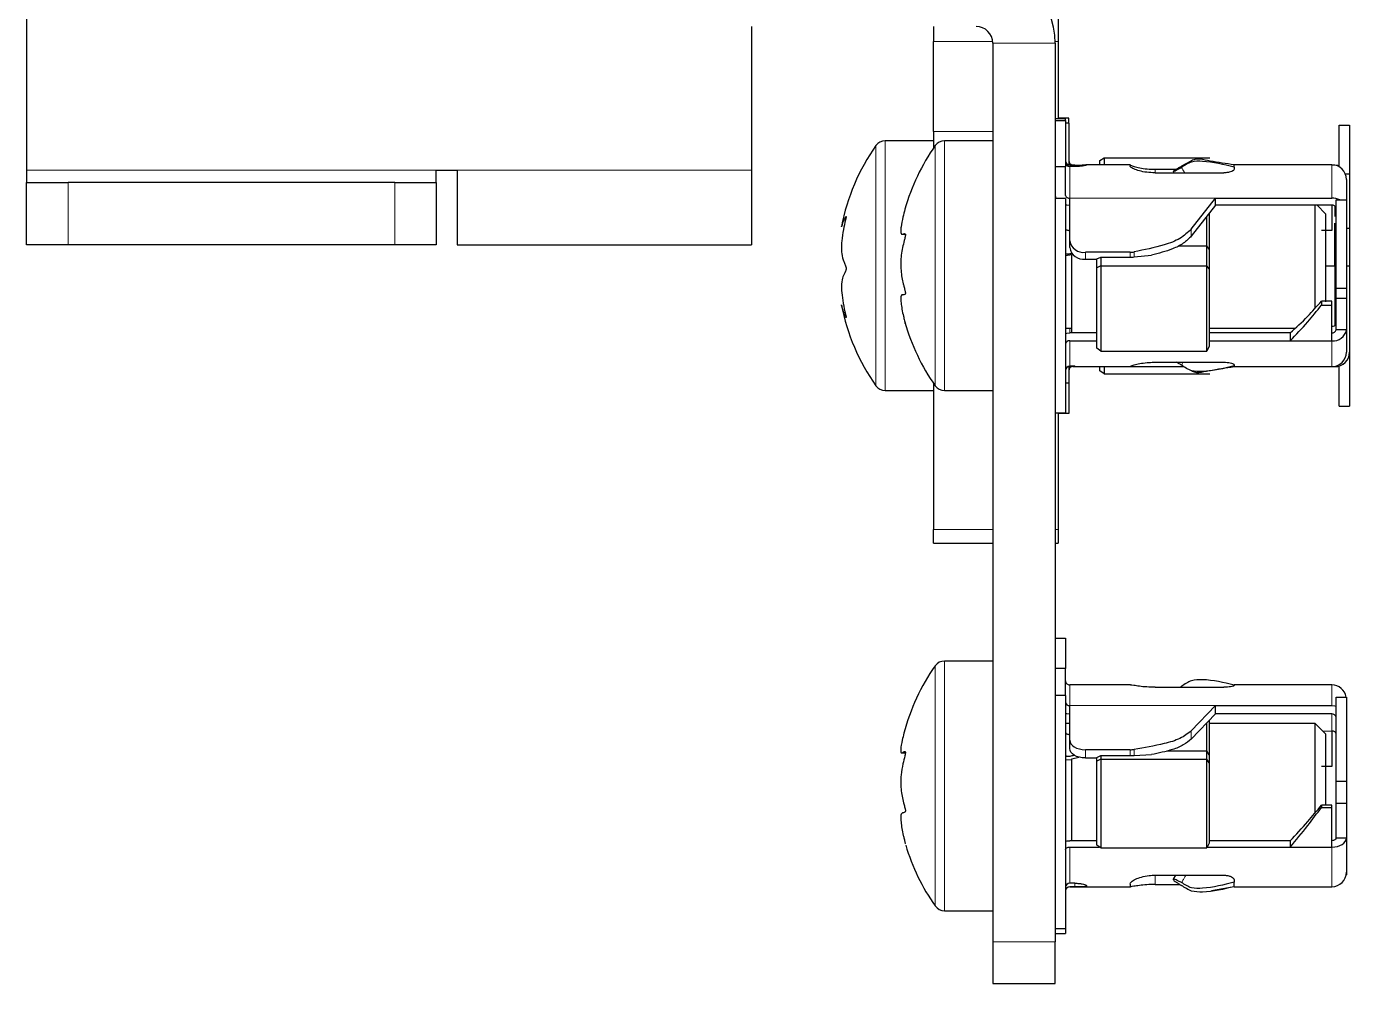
# Model space of a CAD drawing. Header units: millimetres. Extents: x -620 to 849, y 148 to 1992.
# Drawn here: x -71.3 to -7.7, y 148.4 to 194.4 of the extents above; entities that cross this region are included whole.
import ezdxf

# ---------------------------------------------------------------- set-up
doc = ezdxf.new("R2010")
doc.units = ezdxf.units.MM

msp = doc.modelspace()

# ---------------------------------------------------------------- linework, layer by layer
at = {"color": 7, "linetype": 'Continuous', "lineweight": 25}
for p, q in [((-71.341, 200.948), (-71.341, 187.548)), ((-21.741, 198.342), (-21.741, 193.724)), ((-36.491, 194.448), (-36.491, 187.548)), ((-27.741, 194.448), (-27.741, 193.724)), ((-27.741, 189.394), (-27.741, 193.724)), ((-24.891, 193.648), (-24.891, 150.448)), ((-21.891, 193.648), (-21.891, 150.448)), ((-21.741, 193.724), (-21.741, 190.026)), ((-21.891, 190.026), (-21.391, 190.026)), ((-21.891, 189.929), (-21.391, 189.929)), ((-21.241, 190.048), (-21.741, 190.048)), ((-21.391, 189.929), (-21.391, 190.026)), ((-21.391, 189.929), (-21.391, 187.7)), ((-21.241, 189.806), (-21.391, 189.806)), ((-21.241, 189.806), (-21.241, 190.048)), ((-21.241, 189.806), (-21.241, 187.789)), ((-8.241, 189.706), (-7.741, 189.706)), ((-8.241, 187.704), (-8.241, 189.706)), ((-7.741, 189.706), (-7.741, 187.364)), ((-27.741, 188.948), (-30.066, 188.948)), ((-27.741, 189.394), (-27.741, 188.599)), ((-24.891, 188.948), (-27.216, 188.948)), ((-21.391, 187.7), (-21.891, 187.7)), ((-21.391, 186.328), (-21.391, 187.7)), ((-20.941, 187.783), (-21.191, 187.783)), ((-20.941, 187.717), (-21.191, 187.717)), ((-21.041, 187.783), (-21.041, 187.798)), ((-21.041, 187.798), (-20.982, 187.798)), ((-18.291, 187.798), (-20.424, 187.798)), ((-20.391, 187.795), (-20.391, 187.786)), ((-19.741, 187.998), (-19.541, 188.141)), ((-19.741, 187.798), (-19.741, 187.998)), ((-19.541, 188.141), (-19.541, 187.798)), ((-19.541, 188.141), (-14.457, 188.141)), ((-18.291, 187.798), (-18.291, 187.743)), ((-15.363, 187.976), (-15.815, 187.727)), ((-8.591, 187.798), (-13.291, 187.798)), ((-13.291, 187.683), (-13.291, 187.798)), ((-13.291, 187.683), (-13.291, 187.584)), ((-8.591, 187.798), (-8.441, 187.798)), ((-71.341, 187.548), (-71.341, 186.948)), ((-51.641, 186.948), (-51.641, 187.548)), ((-51.641, 187.548), (-50.641, 187.548)), ((-50.641, 187.548), (-50.641, 183.948)), ((-36.491, 187.548), (-36.491, 183.948)), ((-17.091, 187.585), (-16.06, 187.585)), ((-17.091, 187.413), (-13.791, 187.413)), ((-16.218, 187.476), (-16.218, 187.478)), ((-16.218, 187.475), (-16.184, 187.413)), ((-7.944, 187.364), (-7.741, 187.364)), ((-7.891, 187.098), (-7.891, 186.115)), ((-7.741, 187.364), (-7.741, 184.754)), ((-71.341, 183.948), (-71.341, 186.948)), ((-71.341, 186.948), (-69.341, 186.948)), ((-53.641, 186.948), (-69.341, 186.948)), ((-53.641, 186.948), (-51.641, 186.948)), ((-51.641, 186.948), (-51.641, 183.948)), ((-21.391, 186.173), (-21.891, 186.173)), ((-21.391, 186.173), (-21.391, 175.87)), ((-21.191, 184.151), (-21.191, 186.194)), ((-15.346, 184.708), (-14.191, 186.194)), ((-14.191, 185.86), (-15.346, 184.374)), ((-14.191, 185.86), (-14.191, 186.194)), ((-14.191, 186.194), (-8.591, 186.194)), ((-8.591, 185.86), (-14.191, 185.86)), ((-9.391, 185.598), (-9.391, 185.86)), ((-8.891, 185.448), (-9.303, 185.86)), ((-8.391, 186.115), (-7.891, 186.115)), ((-8.391, 181.869), (-8.391, 186.115)), ((-7.891, 186.115), (-7.891, 181.869)), ((-14.607, 183.897), (-14.607, 185.325)), ((-14.491, 185.474), (-14.491, 183.742)), ((-9.391, 180.904), (-9.391, 185.598)), ((-8.891, 185.448), (-8.891, 185.156)), ((-8.891, 185.156), (-8.891, 181.218)), ((-29.241, 184.463), (-29.111, 184.463)), ((-8.591, 184.646), (-9.091, 184.646)), ((-7.891, 184.754), (-7.741, 184.754)), ((-7.741, 184.754), (-7.741, 182.948)), ((-69.341, 183.948), (-71.341, 183.948)), ((-53.641, 183.948), (-69.341, 183.948)), ((-51.641, 183.948), (-53.641, 183.948)), ((-50.641, 183.948), (-36.491, 183.948)), ((-21.191, 183.817), (-21.191, 184.151)), ((-15.982, 183.897), (-14.607, 183.897)), ((-14.607, 182.936), (-14.607, 183.897)), ((-14.491, 183.742), (-14.607, 183.897)), ((-21.391, 183.443), (-21.091, 183.48)), ((-21.091, 183.495), (-21.047, 183.507)), ((-21.091, 179.716), (-21.091, 183.495)), ((-18.29, 183.594), (-20.441, 183.594)), ((-20.441, 183.259), (-19.891, 183.259)), ((-19.891, 183.273), (-19.691, 183.362)), ((-19.891, 182.853), (-19.891, 183.273)), ((-19.691, 183.362), (-19.691, 182.936)), ((-19.691, 183.362), (-18.29, 183.362)), ((-18.095, 183.371), (-17.256, 183.457)), ((-14.491, 183.742), (-14.491, 182.792)), ((-19.691, 182.936), (-19.891, 182.853)), ((-19.891, 178.982), (-19.891, 182.853)), ((-19.691, 182.936), (-19.691, 178.846)), ((-19.691, 182.936), (-14.607, 182.936)), ((-14.607, 178.846), (-14.607, 182.936)), ((-14.491, 182.792), (-14.607, 182.936)), ((-14.491, 182.792), (-14.491, 179.082)), ((-8.891, 182.948), (-8.441, 182.948)), ((-8.441, 182.948), (-8.391, 182.948)), ((-7.891, 182.948), (-7.741, 182.948)), ((-7.741, 182.948), (-7.741, 178.798)), ((-8.391, 181.869), (-7.891, 181.869)), ((-8.391, 181.381), (-8.391, 181.869)), ((-8.391, 181.381), (-7.891, 181.381)), ((-8.391, 179.865), (-8.391, 181.381)), ((-7.891, 181.869), (-7.891, 181.381)), ((-7.891, 181.381), (-7.891, 179.865)), ((-9.091, 181.249), (-9.091, 181.054)), ((-8.591, 181.249), (-9.091, 181.249)), ((-9.091, 181.054), (-8.591, 181.054)), ((-8.591, 181.054), (-8.591, 181.249)), ((-21.391, 179.948), (-21.091, 179.948)), ((-19.891, 179.716), (-21.191, 179.716)), ((-14.491, 179.948), (-10.349, 179.948)), ((-10.591, 179.716), (-14.491, 179.716)), ((-10.591, 179.716), (-10.591, 179.345)), ((-7.891, 179.865), (-8.391, 179.865)), ((-7.891, 179.865), (-7.891, 178.798)), ((-21.191, 179.345), (-19.891, 179.345)), ((-19.691, 178.846), (-19.891, 178.982)), ((-19.691, 178.846), (-14.607, 178.846)), ((-14.491, 179.082), (-14.607, 178.846)), ((-14.491, 179.345), (-10.591, 179.345)), ((-10.591, 179.345), (-8.591, 179.345)), ((-7.741, 178.798), (-7.741, 176.19)), ((-21.241, 178.106), (-21.241, 177.315)), ((-20.941, 178.113), (-21.191, 178.113)), ((-21.041, 178.098), (-20.424, 178.098)), ((-20.424, 178.098), (-18.291, 178.098)), ((-19.741, 177.897), (-19.741, 178.098)), ((-19.541, 178.098), (-19.541, 177.755)), ((-18.291, 178.103), (-18.291, 178.098)), ((-18.291, 178.098), (-15.686, 178.098)), ((-17.091, 178.31), (-13.791, 178.31)), ((-13.291, 178.189), (-13.291, 178.129)), ((-13.291, 178.098), (-13.291, 178.129)), ((-13.291, 178.098), (-8.591, 178.098)), ((-8.591, 178.098), (-8.441, 178.098)), ((-8.241, 176.19), (-8.241, 178.127)), ((-19.541, 177.755), (-19.741, 177.897)), ((-19.541, 177.755), (-14.457, 177.755)), ((-30.066, 176.948), (-27.741, 176.948)), ((-27.741, 177.296), (-27.741, 170.278)), ((-27.216, 176.948), (-24.891, 176.948)), ((-21.391, 177.315), (-21.241, 177.315)), ((-21.241, 177.315), (-21.241, 175.848)), ((-8.241, 176.19), (-7.741, 176.19)), ((-21.891, 175.87), (-21.391, 175.87)), ((-21.741, 175.87), (-21.741, 170.278)), ((-21.241, 175.848), (-21.741, 175.848)), ((-27.741, 169.608), (-27.741, 170.278)), ((-21.741, 170.278), (-21.741, 169.608)), ((-27.741, 169.608), (-24.891, 169.608)), ((-21.891, 169.608), (-21.741, 169.608)), ((-21.891, 165.048), (-21.391, 165.048)), ((-21.391, 165.048), (-21.391, 163.597)), ((-24.891, 163.948), (-27.216, 163.948)), ((-21.391, 163.597), (-21.891, 163.597)), ((-21.391, 162.291), (-21.391, 163.597)), ((-21.391, 162.291), (-21.891, 162.291)), ((-21.391, 162.291), (-21.391, 151.097)), ((-20.897, 162.798), (-21.191, 162.798)), ((-18.271, 162.798), (-20.897, 162.798)), ((-17.091, 162.687), (-13.791, 162.687)), ((-8.591, 162.798), (-13.291, 162.798)), ((-13.291, 162.795), (-13.291, 162.798)), ((-13.291, 162.795), (-13.291, 162.768)), ((-8.391, 162.219), (-7.891, 162.219)), ((-8.391, 158.171), (-8.391, 162.219)), ((-7.891, 162.219), (-7.891, 158.171)), ((-21.191, 160.14), (-21.191, 161.806)), ((-15.346, 160.595), (-14.191, 161.806)), ((-14.191, 161.409), (-14.191, 161.806)), ((-14.191, 161.806), (-8.591, 161.806)), ((-21.191, 160.948), (-21.391, 160.948)), ((-14.191, 161.409), (-15.346, 160.197)), ((-14.607, 159.63), (-14.607, 160.973)), ((-14.491, 161.094), (-14.491, 159.446)), ((-9.391, 160.948), (-14.491, 160.948)), ((-8.591, 161.409), (-14.191, 161.409)), ((-8.891, 160.448), (-9.391, 160.948)), ((-9.391, 158.206), (-9.391, 160.948)), ((-8.891, 160.448), (-8.891, 158.163)), ((-21.191, 159.743), (-21.191, 160.14)), ((-18.29, 159.686), (-20.441, 159.686)), ((-29.268, 159.536), (-29.092, 159.536)), ((-21.391, 159.195), (-21.091, 159.214)), ((-21.091, 159.249), (-20.751, 159.331)), ((-21.091, 155.312), (-21.091, 159.249)), ((-20.441, 159.288), (-19.891, 159.288)), ((-19.891, 159.304), (-19.691, 159.41)), ((-19.891, 159.132), (-19.891, 159.304)), ((-19.691, 159.235), (-19.891, 159.132)), ((-19.891, 155.095), (-19.891, 159.132)), ((-19.691, 159.41), (-19.691, 159.235)), ((-19.691, 159.41), (-18.29, 159.41)), ((-19.691, 159.235), (-19.691, 154.97)), ((-19.691, 159.235), (-14.607, 159.235)), ((-18.095, 159.414), (-17.256, 159.449)), ((-16.519, 159.63), (-14.607, 159.63)), ((-14.607, 159.235), (-14.607, 159.63)), ((-14.491, 159.446), (-14.607, 159.63)), ((-14.607, 154.97), (-14.607, 159.235)), ((-14.491, 159.056), (-14.607, 159.235)), ((-14.491, 159.446), (-14.491, 159.056)), ((-14.491, 159.056), (-14.491, 155.187)), ((-8.591, 158.874), (-9.091, 158.874)), ((-9.391, 156.64), (-9.391, 158.206)), ((-8.891, 158.163), (-8.891, 157.009)), ((-8.391, 158.171), (-7.891, 158.171)), ((-8.391, 157.121), (-8.391, 158.171)), ((-7.891, 158.171), (-7.891, 157.121)), ((-8.391, 157.121), (-7.891, 157.121)), ((-8.391, 155.434), (-8.391, 157.121)), ((-7.891, 157.121), (-7.891, 155.434)), ((-9.091, 157.022), (-9.091, 156.916)), ((-8.591, 157.022), (-9.091, 157.022)), ((-9.091, 156.916), (-8.591, 156.916)), ((-8.591, 156.916), (-8.591, 157.022)), ((-19.891, 155.312), (-21.191, 155.312)), ((-14.491, 155.187), (-14.607, 154.97)), ((-10.591, 155.312), (-14.491, 155.312)), ((-10.591, 155.312), (-10.591, 155.01)), ((-7.891, 155.434), (-8.391, 155.434)), ((-7.891, 155.434), (-7.891, 153.798)), ((-21.191, 155.01), (-19.754, 155.01)), ((-19.691, 154.97), (-19.891, 155.095)), ((-19.691, 154.97), (-14.607, 154.97)), ((-14.586, 155.01), (-10.591, 155.01)), ((-10.591, 155.01), (-8.591, 155.01)), ((-17.091, 153.654), (-13.791, 153.654)), ((-16.218, 153.451), (-16.218, 153.456)), ((-16.109, 153.654), (-16.217, 153.46)), ((-13.291, 153.444), (-13.291, 153.315)), ((-13.291, 153.098), (-13.291, 153.315)), ((-7.902, 153.677), (-7.891, 153.677)), ((-7.891, 153.798), (-7.891, 153.677)), ((-20.941, 153.268), (-21.191, 153.268)), ((-21.191, 153.098), (-20.897, 153.098)), ((-20.941, 153.098), (-21.191, 153.098)), ((-20.897, 153.098), (-18.271, 153.098)), ((-20.391, 153.154), (-20.391, 153.131)), ((-18.291, 153.23), (-18.291, 153.101)), ((-17.091, 153.209), (-15.895, 153.209)), ((-14.383, 152.921), (-13.291, 153.109)), ((-13.291, 153.098), (-8.591, 153.098)), ((-27.216, 151.948), (-24.891, 151.948)), ((-21.891, 151.097), (-21.391, 151.097)), ((-21.891, 150.848), (-21.391, 150.848)), ((-21.391, 151.097), (-21.391, 150.848)), ((-24.891, 150.448), (-24.891, 148.448)), ((-21.891, 148.448), (-21.891, 150.448)), ((-24.891, 148.448), (-21.891, 148.448))]:
    msp.add_line(p, q, dxfattribs=at)
at = {"color": 8, "linetype": 'Continuous', "lineweight": 18}
for p, q in [((-27.741, 193.724), (-24.895, 193.724)), ((-24.891, 193.648), (-21.891, 193.648)), ((-21.892, 193.724), (-21.741, 193.724)), ((-30.066, 188.942), (-30.066, 188.948)), ((-30.066, 176.948), (-30.066, 188.942)), ((-24.891, 189.394), (-27.741, 189.394)), ((-27.216, 176.948), (-27.216, 188.948)), ((-30.507, 188.714), (-30.507, 188.719)), ((-30.507, 177.176), (-30.507, 188.714)), ((-27.657, 177.176), (-27.657, 188.719)), ((-21.191, 187.717), (-21.191, 186.194)), ((-20.941, 187.717), (-20.941, 187.783)), ((-8.591, 186.194), (-8.591, 187.798)), ((-71.341, 187.548), (-51.641, 187.548)), ((-50.641, 187.548), (-36.491, 187.548)), ((-17.091, 187.585), (-17.091, 187.413)), ((-69.341, 186.948), (-69.341, 183.948)), ((-53.641, 183.948), (-53.641, 186.948)), ((-21.191, 186.194), (-14.191, 186.194)), ((-8.441, 185.307), (-8.441, 185.814)), ((-15.346, 184.374), (-15.346, 184.708)), ((-20.441, 183.594), (-20.441, 183.259)), ((-18.29, 183.362), (-18.29, 183.594)), ((-18.095, 183.613), (-18.095, 183.371)), ((-8.441, 180.081), (-8.441, 182.948)), ((-8.591, 179.716), (-8.591, 180.036)), ((-21.191, 179.948), (-21.191, 179.716)), ((-21.191, 179.345), (-21.191, 178.113)), ((-8.591, 178.098), (-8.591, 179.345)), ((-21.041, 178.113), (-21.041, 178.098)), ((-8.441, 178.098), (-8.441, 178.114)), ((-27.741, 170.278), (-24.891, 170.278)), ((-21.891, 170.278), (-21.741, 170.278)), ((-27.657, 152.176), (-27.657, 163.719)), ((-27.216, 151.948), (-27.216, 163.948)), ((-21.191, 162.798), (-21.191, 161.806)), ((-15.815, 162.733), (-15.788, 162.687)), ((-8.591, 161.806), (-8.591, 162.798)), ((-21.191, 161.806), (-14.191, 161.806)), ((-8.591, 160.583), (-8.591, 161.409)), ((-15.346, 160.197), (-15.346, 160.595)), ((-8.591, 160.583), (-9.026, 160.583)), ((-20.441, 159.686), (-20.441, 159.288)), ((-18.29, 159.41), (-18.29, 159.686)), ((-18.095, 159.702), (-18.095, 159.414)), ((-21.191, 155.01), (-21.191, 153.268)), ((-8.591, 153.098), (-8.591, 155.01)), ((-17.091, 153.654), (-17.091, 153.209)), ((-20.941, 153.098), (-20.941, 153.268)), ((-21.891, 150.448), (-24.891, 150.448))]:
    msp.add_line(p, q, dxfattribs=at)
at = {"color": 7, "linetype": 'Continuous', "lineweight": 25, "flags": 128}
for points in [[(-8.441, 187.798), (-8.304, 187.784), (-8.241, 187.769)], [(-21.891, 186.328), (-21.878, 186.237), (-21.852, 186.173)], [(-21.391, 185.879), (-21.328, 185.869), (-21.191, 185.86)], [(-21.391, 179.694), (-21.328, 179.706), (-21.191, 179.716)], [(-8.591, 161.806), (-8.454, 161.796), (-8.391, 161.783)], [(-21.391, 161.432), (-21.328, 161.419), (-21.191, 161.409)], [(-8.391, 160.462), (-8.395, 160.486), (-8.406, 160.508), (-8.425, 160.529), (-8.45, 160.548), (-8.48, 160.563), (-8.515, 160.574), (-8.552, 160.581), (-8.591, 160.583)], [(-21.191, 160.14), (-21.177, 160.052), (-21.134, 159.967), (-21.065, 159.888), (-20.971, 159.819), (-20.858, 159.763), (-20.728, 159.721), (-20.587, 159.695), (-20.441, 159.686)], [(-20.441, 159.288), (-20.587, 159.297), (-20.728, 159.323), (-20.858, 159.365), (-20.971, 159.421), (-21.065, 159.49), (-21.134, 159.569), (-21.177, 159.654), (-21.191, 159.743)], [(-21.391, 155.295), (-21.328, 155.304), (-21.191, 155.312)], [(-8.591, 155.01), (-8.454, 155.018), (-8.323, 155.042), (-8.202, 155.081), (-8.096, 155.134), (-8.009, 155.198), (-7.944, 155.271), (-7.904, 155.351), (-7.891, 155.434)], [(-8.391, 155.434), (-8.395, 155.41), (-8.406, 155.387), (-8.425, 155.366), (-8.45, 155.348), (-8.48, 155.333), (-8.515, 155.322), (-8.552, 155.315), (-8.591, 155.312)], [(-21.391, 154.888), (-21.387, 154.912), (-21.376, 154.935), (-21.357, 154.956), (-21.332, 154.974), (-21.302, 154.989), (-21.268, 155), (-21.23, 155.007), (-21.191, 155.01)]]:
    msp.add_lwpolyline(points, dxfattribs=at)
at = {"color": 7, "linetype": 'Continuous', "lineweight": 25}
for centre, radius, start, end in [((-25.691, 193.648), 3.8, 360, 90), ((-25.691, 193.648), 0.8, 0, 90), ((-30.066, 188.408), 0.54, 90, 144.74847), ((-27.216, 188.408), 0.54, 90, 144.74847), ((-22.341, 182.948), 10, 144.74847, 169.13664), ((-19.491, 182.948), 10, 144.74847, 164.2164), ((-21.191, 187.982), 0.2, 180.08935, 270.08907), ((-21.193, 187.915), 0.198, 180.48602, 270.47792), ((-21.041, 187.998), 0.2, 180, 270), ((-8.591, 187.098), 0.7, 360, 90), ((-21.219, 186.369), 0.177, 193.44863, 278.95624), ((-8.584, 185.233), 0.962, 66.6447, 90.4317), ((-8.563, 185.684), 0.177, 13.44863, 98.95624), ((-20.525, 184.264), 0.676, 189.63694, 277.14426), ((-20.525, 183.93), 0.676, 189.63694, 277.14426), ((-18.289, 184.59), 0.996, 269.96573, 281.24283), ((-22.341, 182.948), 10, 190.82426, 215.25153), ((-19.491, 182.948), 10, 195.76708, 215.25153), ((-8.563, 180.211), 0.177, 261.04376, 346.55137), ((-8.569, 179.895), 0.18, 262.85574, 350.36306), ((-8.513, 179.97), 0.63, 262.85574, 350.36306), ((-21.213, 179.166), 0.18, 82.85574, 170.36306), ((-8.591, 178.798), 0.7, 270, 360), ((-8.441, 178.798), 0.7, 270, 0), ((-21.191, 177.913), 0.2, 89.91093, 179.91065), ((-21.041, 177.898), 0.2, 90, 180), ((-30.066, 177.488), 0.54, 215.25153, 270), ((-27.216, 177.488), 0.54, 215.25153, 270), ((-19.491, 157.948), 10, 144.74847, 165.35216), ((-27.216, 163.408), 0.54, 90, 144.74847), ((-21.191, 162.998), 0.2, 180.0002, 270.0002), ((-8.591, 162.098), 0.7, 9.94909, 90), ((-21.209, 161.989), 0.183, 187.23659, 275.7518), ((-8.573, 161.226), 0.183, 7.23659, 95.7518), ((-18.289, 160.9), 1.214, 269.96029, 279.18959), ((-19.491, 157.948), 10, 196.54426, 215.25153), ((-8.591, 153.798), 0.7, 270, 360), ((-21.194, 153.071), 0.197, 88.99664, 178.9602), ((-21.191, 152.898), 0.2, 89.9998, 179.9998), ((-27.216, 152.488), 0.54, 215.25153, 270)]:
    msp.add_arc(centre, radius, start, end, dxfattribs=at)
for centre, ratio in [((-18.29, 183.629), 0.356453), ((-18.29, 159.52), 0.14648)]:
    msp.add_ellipse(centre, major_axis=(0.75, 0), ratio=ratio, start_param=4.712389, end_param=4.975032, dxfattribs=at)
for points, knots in [([(-20.941, 187.783), (-20.879, 187.783), (-20.756, 187.784), (-20.591, 187.791), (-20.467, 187.797), (-20.401, 187.799), (-20.394, 187.796), (-20.391, 187.795)], [0, 0, 0, 0, 0.214393, 0.428789, 0.643061, 0.856854, 1, 1, 1, 1]), ([(-20.391, 187.786), (-20.397, 187.781), (-20.409, 187.771), (-20.503, 187.75), (-20.642, 187.73), (-20.797, 187.719), (-20.9, 187.717), (-20.941, 187.717)], [0, 0, 0, 0, 0.214305, 0.42865, 0.642279, 0.856223, 1, 1, 1, 1]), ([(-18.291, 187.792), (-18.279, 187.783), (-18.254, 187.763), (-18.054, 187.7), (-17.756, 187.635), (-17.418, 187.592), (-17.188, 187.587), (-17.091, 187.585)], [0, 0, 0, 0, 0.212833, 0.42585, 0.635542, 0.846587, 1, 1, 1, 1]), ([(-17.091, 187.413), (-17.226, 187.418), (-17.496, 187.429), (-17.855, 187.505), (-18.124, 187.602), (-18.27, 187.688), (-18.285, 187.727), (-18.291, 187.743)], [0, 0, 0, 0, 0.213238, 0.42649, 0.63916, 0.849598, 1, 1, 1, 1]), ([(-15.815, 187.727), (-15.864, 187.7), (-15.961, 187.645), (-16.086, 187.571), (-16.176, 187.514), (-16.214, 187.485), (-16.217, 187.48), (-16.218, 187.478)], [0, 0, 0, 0, 0.225867, 0.451734, 0.677598, 0.903479, 1, 1, 1, 1]), ([(-16.218, 187.476), (-16.213, 187.476), (-16.204, 187.475), (-16.128, 187.509), (-16.018, 187.565), (-15.905, 187.624), (-15.836, 187.662), (-15.815, 187.673)], [0, 0, 0, 0, 0.225883, 0.451767, 0.67765, 0.903524, 1, 1, 1, 1]), ([(-13.291, 187.683), (-13.79, 187.806), (-14.461, 187.971), (-15.355, 187.983), (-15.66, 187.777), (-15.815, 187.673)], [0, 0, 0, 0, 0.587693, 0.790818, 1, 1, 1, 1]), ([(-13.291, 187.798), (-13.678, 187.854), (-14.24, 187.937), (-14.848, 188.064), (-15.18, 188.082), (-15.321, 188.001), (-15.391, 187.961)], [0, 0, 0, 0, 0.53039, 0.769058, 0.884473, 1, 1, 1, 1]), ([(-13.291, 187.584), (-13.297, 187.567), (-13.307, 187.533), (-13.393, 187.481), (-13.52, 187.44), (-13.66, 187.416), (-13.754, 187.414), (-13.791, 187.413)], [0, 0, 0, 0, 0.2143729, 0.4287785, 0.6425919, 0.8566662, 1, 1, 1, 1]), ([(-8.591, 185.86), (-8.591, 185.704), (-8.591, 185.345), (-8.591, 184.899), (-8.591, 184.646)], [0, 0, 0, 0, 0.433451, 1, 1, 1, 1]), ([(-32.161, 184.83), (-32.162, 184.823), (-32.164, 184.804), (-32.102, 184.992), (-32.022, 185.194), (-31.964, 185.302), (-31.948, 185.321), (-31.942, 185.319), (-31.941, 185.308), (-31.942, 185.286), (-31.951, 185.235), (-31.996, 185.031), (-32.078, 184.664), (-32.147, 184.209), (-32.172, 183.804), (-32.147, 183.445), (-32.075, 183.206), (-31.994, 183.023), (-31.956, 182.923), (-31.944, 182.867), (-31.941, 182.838), (-31.941, 182.813), (-31.943, 182.785), (-31.954, 182.734), (-32.01, 182.598), (-32.102, 182.436), (-32.168, 182.152), (-32.164, 181.728), (-32.107, 181.26), (-32.029, 180.876), (-31.97, 180.617), (-31.949, 180.524), (-31.942, 180.475), (-31.941, 180.46), (-31.942, 180.452), (-31.95, 180.456), (-31.992, 180.534), (-32.073, 180.751), (-32.145, 180.992), (-32.158, 181.049), (-32.162, 181.067)], [0, 0, 0, 0, 0.031606, 0.08599, 0.146926, 0.162165, 0.169821, 0.172902, 0.176017, 0.178677, 0.182699, 0.194136, 0.245481, 0.30493, 0.341521, 0.378321, 0.450036, 0.485425, 0.500034, 0.504619, 0.507564, 0.510071, 0.512573, 0.517012, 0.53072, 0.594642, 0.659092, 0.697147, 0.750509, 0.809821, 0.823325, 0.836953, 0.840019, 0.842585, 0.845154, 0.849068, 0.859852, 0.907936, 0.969401, 1, 1, 1, 1]), ([(-29.113, 185.672), (-29.114, 185.667), (-29.145, 185.558), (-29.225, 185.24), (-29.294, 184.87), (-29.322, 184.587), (-29.297, 184.434), (-29.218, 184.471), (-29.135, 184.494), (-29.105, 184.486), (-29.094, 184.464), (-29.091, 184.444), (-29.091, 184.42), (-29.095, 184.384), (-29.113, 184.291), (-29.193, 183.985), (-29.279, 183.604), (-29.322, 183.094), (-29.303, 182.589), (-29.23, 182.225), (-29.158, 181.944), (-29.13, 181.84), (-29.111, 181.762), (-29.098, 181.705), (-29.092, 181.66), (-29.091, 181.643), (-29.091, 181.635)], [0, 0, 0, 0, 0.00365, 0.077461, 0.171814, 0.228586, 0.285766, 0.416114, 0.454923, 0.474397, 0.482246, 0.486516, 0.490821, 0.495681, 0.504404, 0.537695, 0.669138, 0.731239, 0.794134, 0.916194, 0.946326, 0.965487, 0.978097, 0.99078, 0.995843, 1, 1, 1, 1]), ([(-21.391, 184.712), (-21.39, 184.707), (-21.388, 184.697), (-21.371, 184.681), (-21.334, 184.663), (-21.264, 184.653), (-21.216, 184.645), (-21.191, 184.641)], [0, 0, 0, 0, 0.195302, 0.377541, 0.538909, 0.761383, 1, 1, 1, 1]), ([(-15.346, 184.708), (-15.515, 184.549), (-15.866, 184.217), (-16.848, 183.868), (-17.611, 183.712), (-18.095, 183.613)], [0, 0, 0, 0, 0.254027, 0.526591, 1, 1, 1, 1]), ([(-8.441, 182.948), (-8.441, 183.342), (-8.441, 184.047), (-8.441, 184.707), (-8.441, 184.997)], [0, 0, 0, 0, 0.559866, 1, 1, 1, 1]), ([(-15.346, 184.374), (-15.466, 184.251), (-15.71, 184.001), (-16.374, 183.685), (-16.914, 183.545), (-17.256, 183.457)], [0, 0, 0, 0, 0.261809, 0.533628, 1, 1, 1, 1]), ([(-21.391, 183.549), (-21.39, 183.544), (-21.388, 183.535), (-21.371, 183.524), (-21.333, 183.515), (-21.257, 183.522), (-21.175, 183.532), (-21.118, 183.547), (-21.088, 183.554)], [0, 0, 0, 0, 0.1468126, 0.2838054, 0.4051095, 0.587871, 0.7831577, 1, 1, 1, 1]), ([(-29.091, 181.635), (-29.091, 181.628), (-29.092, 181.61), (-29.101, 181.583), (-29.143, 181.546), (-29.224, 181.564), (-29.294, 181.536), (-29.322, 181.405), (-29.299, 181.078), (-29.223, 180.671), (-29.142, 180.34), (-29.11, 180.219), (-29.096, 180.169), (-29.091, 180.151), (-29.091, 180.148), (-29.093, 180.156), (-29.1, 180.18), (-29.109, 180.209), (-29.114, 180.227)], [0, 0, 0, 0, 0.008099, 0.019489, 0.051051, 0.192127, 0.359973, 0.466272, 0.57344, 0.807079, 0.883862, 0.922338, 0.941681, 0.950032, 0.95847, 0.965715, 0.978482, 1, 1, 1, 1]), ([(-10.591, 179.716), (-10.311, 179.972), (-9.811, 180.429), (-9.311, 180.999), (-9.091, 181.249)], [0, 0, 0, 0, 0.559868, 1, 1, 1, 1]), ([(-10.591, 179.345), (-10.311, 179.633), (-9.811, 180.149), (-9.311, 180.778), (-9.091, 181.054)], [0, 0, 0, 0, 0.559911, 1, 1, 1, 1]), ([(-8.591, 179.345), (-8.591, 179.633), (-8.591, 180.149), (-8.591, 180.778), (-8.591, 181.054)], [0, 0, 0, 0, 0.559866, 1, 1, 1, 1]), ([(-20.941, 178.113), (-20.879, 178.112), (-20.755, 178.111), (-20.592, 178.105), (-20.473, 178.099), (-20.438, 178.098), (-20.424, 178.098)], [0, 0, 0, 0, 0.268337, 0.536678, 0.804865, 1, 1, 1, 1]), ([(-18.291, 178.103), (-18.279, 178.113), (-18.254, 178.132), (-18.054, 178.196), (-17.756, 178.26), (-17.418, 178.303), (-17.188, 178.308), (-17.091, 178.31)], [0, 0, 0, 0, 0.212833, 0.42585, 0.635542, 0.846587, 1, 1, 1, 1]), ([(-15.815, 178.169), (-15.864, 178.196), (-15.955, 178.247), (-16.027, 178.29), (-16.06, 178.31)], [0, 0, 0, 0, 0.54387, 1, 1, 1, 1]), ([(-13.291, 178.129), (-13.79, 178.01), (-14.461, 177.849), (-15.355, 177.853), (-15.66, 178.063), (-15.815, 178.169)], [0, 0, 0, 0, 0.587693, 0.790818, 1, 1, 1, 1]), ([(-15.391, 177.934), (-15.331, 177.9), (-15.242, 177.848), (-15.096, 177.818), (-14.862, 177.827), (-14.261, 177.961), (-13.691, 178.041), (-13.291, 178.098)], [0, 0, 0, 0, 0.113251, 0.16898, 0.224646, 0.455828, 1, 1, 1, 1]), ([(-13.791, 178.31), (-13.735, 178.309), (-13.622, 178.305), (-13.473, 178.281), (-13.36, 178.248), (-13.3, 178.215), (-13.294, 178.196), (-13.291, 178.189)], [0, 0, 0, 0, 0.214445, 0.428893, 0.643239, 0.857188, 1, 1, 1, 1]), ([(-13.291, 162.795), (-13.79, 162.911), (-14.461, 163.067), (-15.355, 163.05), (-15.66, 162.84), (-15.815, 162.733)], [0, 0, 0, 0, 0.587693, 0.790818, 1, 1, 1, 1]), ([(-17.091, 162.687), (-17.226, 162.69), (-17.495, 162.695), (-17.855, 162.735), (-18.122, 162.776), (-18.253, 162.798), (-18.268, 162.796), (-18.271, 162.796)], [0, 0, 0, 0, 0.234814, 0.469643, 0.703831, 0.935562, 1, 1, 1, 1]), ([(-15.895, 162.687), (-15.889, 162.69), (-15.864, 162.706), (-15.836, 162.721), (-15.815, 162.733)], [0, 0, 0, 0, 0.235419, 1, 1, 1, 1]), ([(-13.291, 162.768), (-13.297, 162.761), (-13.307, 162.747), (-13.393, 162.723), (-13.52, 162.701), (-13.66, 162.688), (-13.754, 162.687), (-13.791, 162.687)], [0, 0, 0, 0, 0.214373, 0.428779, 0.642592, 0.856666, 1, 1, 1, 1]), ([(-29.162, 160.478), (-29.191, 160.367), (-29.262, 160.094), (-29.318, 159.733), (-29.315, 159.535), (-29.257, 159.527), (-29.179, 159.585), (-29.12, 159.601), (-29.099, 159.597), (-29.092, 159.569), (-29.091, 159.55), (-29.092, 159.524), (-29.1, 159.47), (-29.142, 159.285), (-29.224, 158.97), (-29.295, 158.555), (-29.322, 158.131), (-29.297, 157.645), (-29.218, 157.28), (-29.135, 156.982), (-29.105, 156.868), (-29.094, 156.806), (-29.091, 156.772), (-29.091, 156.747), (-29.095, 156.723), (-29.113, 156.685), (-29.193, 156.654), (-29.279, 156.648), (-29.322, 156.483), (-29.303, 156.134), (-29.23, 155.733), (-29.158, 155.423), (-29.13, 155.313), (-29.111, 155.237), (-29.098, 155.189), (-29.092, 155.163), (-29.091, 155.16), (-29.091, 155.158)], [0, 0, 0, 0, 0.046233, 0.113467, 0.153166, 0.208832, 0.270707, 0.284793, 0.299011, 0.302209, 0.304886, 0.307566, 0.311648, 0.322899, 0.373059, 0.43718, 0.475761, 0.514619, 0.603202, 0.629576, 0.64281, 0.648144, 0.651045, 0.653971, 0.657274, 0.663202, 0.685826, 0.775152, 0.817355, 0.860097, 0.943047, 0.963524, 0.976545, 0.985115, 0.993735, 0.997175, 1, 1, 1, 1]), ([(-21.391, 160.52), (-21.39, 160.511), (-21.388, 160.494), (-21.371, 160.468), (-21.334, 160.441), (-21.264, 160.43), (-21.216, 160.422), (-21.191, 160.418)], [0, 0, 0, 0, 0.195302, 0.377541, 0.538909, 0.761383, 1, 1, 1, 1]), ([(-15.346, 160.595), (-15.515, 160.464), (-15.866, 160.194), (-16.848, 159.909), (-17.611, 159.782), (-18.095, 159.702)], [0, 0, 0, 0, 0.254027, 0.526591, 1, 1, 1, 1]), ([(-8.591, 160.583), (-8.591, 160.286), (-8.591, 159.754), (-8.591, 159.143), (-8.591, 158.874)], [0, 0, 0, 0, 0.5597848, 1, 1, 1, 1]), ([(-15.346, 160.197), (-15.466, 160.097), (-15.71, 159.893), (-16.374, 159.635), (-16.914, 159.521), (-17.256, 159.449)], [0, 0, 0, 0, 0.261809, 0.533628, 1, 1, 1, 1]), ([(-21.391, 159.432), (-21.39, 159.423), (-21.388, 159.406), (-21.371, 159.385), (-21.333, 159.367), (-21.257, 159.372), (-21.138, 159.385), (-21.043, 159.409), (-20.976, 159.425)], [0, 0, 0, 0, 0.115696, 0.223653, 0.319247, 0.463273, 0.617169, 1, 1, 1, 1]), ([(-10.591, 155.312), (-10.311, 155.61), (-9.811, 156.141), (-9.311, 156.753), (-9.091, 157.022)], [0, 0, 0, 0, 0.559868, 1, 1, 1, 1]), ([(-10.591, 155.01), (-10.311, 155.344), (-9.811, 155.94), (-9.311, 156.617), (-9.091, 156.916)], [0, 0, 0, 0, 0.559911, 1, 1, 1, 1]), ([(-8.591, 155.01), (-8.591, 155.344), (-8.591, 155.94), (-8.591, 156.617), (-8.591, 156.916)], [0, 0, 0, 0, 0.559866, 1, 1, 1, 1]), ([(-18.291, 153.23), (-18.279, 153.264), (-18.254, 153.333), (-18.054, 153.461), (-17.756, 153.574), (-17.418, 153.643), (-17.188, 153.651), (-17.091, 153.654)], [0, 0, 0, 0, 0.212833, 0.42585, 0.635542, 0.846587, 1, 1, 1, 1]), ([(-15.815, 153.302), (-15.864, 153.327), (-15.961, 153.378), (-16.086, 153.433), (-16.176, 153.465), (-16.214, 153.468), (-16.217, 153.459), (-16.218, 153.456)], [0, 0, 0, 0, 0.225867, 0.451734, 0.677598, 0.903479, 1, 1, 1, 1]), ([(-16.218, 153.451), (-16.213, 153.441), (-16.204, 153.42), (-16.128, 153.359), (-16.018, 153.282), (-15.905, 153.214), (-15.836, 153.174), (-15.815, 153.163)], [0, 0, 0, 0, 0.225883, 0.451767, 0.67765, 0.903524, 1, 1, 1, 1]), ([(-13.291, 153.315), (-13.79, 153.191), (-14.461, 153.023), (-15.355, 152.999), (-15.66, 153.2), (-15.815, 153.302)], [0, 0, 0, 0, 0.587693, 0.790818, 1, 1, 1, 1]), ([(-13.791, 153.654), (-13.735, 153.651), (-13.622, 153.646), (-13.473, 153.607), (-13.36, 153.552), (-13.3, 153.494), (-13.294, 153.459), (-13.291, 153.444)], [0, 0, 0, 0, 0.214445, 0.428893, 0.643239, 0.857188, 1, 1, 1, 1]), ([(-20.941, 153.268), (-20.879, 153.266), (-20.756, 153.263), (-20.591, 153.239), (-20.467, 153.207), (-20.401, 153.176), (-20.394, 153.16), (-20.391, 153.154)], [0, 0, 0, 0, 0.214393, 0.428789, 0.643061, 0.856854, 1, 1, 1, 1]), ([(-20.391, 153.131), (-20.397, 153.125), (-20.409, 153.111), (-20.503, 153.102), (-20.642, 153.098), (-20.797, 153.098), (-20.9, 153.098), (-20.941, 153.098)], [0, 0, 0, 0, 0.2143054, 0.4286504, 0.6422794, 0.8562229, 1, 1, 1, 1]), ([(-17.091, 153.209), (-17.226, 153.206), (-17.496, 153.2), (-17.855, 153.16), (-18.124, 153.119), (-18.27, 153.095), (-18.285, 153.099), (-18.291, 153.101)], [0, 0, 0, 0, 0.2132377, 0.4264897, 0.6391595, 0.8495978, 1, 1, 1, 1]), ([(-13.291, 153.1), (-13.79, 152.984), (-14.461, 152.829), (-15.355, 152.845), (-15.66, 153.056), (-15.815, 153.163)], [0, 0, 0, 0, 0.587693, 0.790818, 1, 1, 1, 1])]:
    msp.add_open_spline(points, degree=3, knots=knots, dxfattribs=at)
at = {"color": 8, "linetype": 'Continuous', "lineweight": 18}
for points, knots in [([(-15.815, 187.673), (-15.773, 187.6), (-15.724, 187.513), (-15.674, 187.426), (-15.666, 187.413)], [0, 0, 0, 0, 0.842756, 1, 1, 1, 1]), ([(-15.734, 178.31), (-15.745, 178.291), (-15.772, 178.243), (-15.799, 178.196), (-15.815, 178.169)], [0, 0, 0, 0, 0.415393, 1, 1, 1, 1]), ([(-15.611, 153.654), (-15.616, 153.645), (-15.642, 153.6), (-15.695, 153.51), (-15.757, 153.402), (-15.799, 153.329), (-15.815, 153.302)], [0, 0, 0, 0, 0.073986, 0.383014, 0.76733, 1, 1, 1, 1])]:
    msp.add_open_spline(points, degree=3, knots=knots, dxfattribs=at)

doc.saveas('drawing.dxf')
